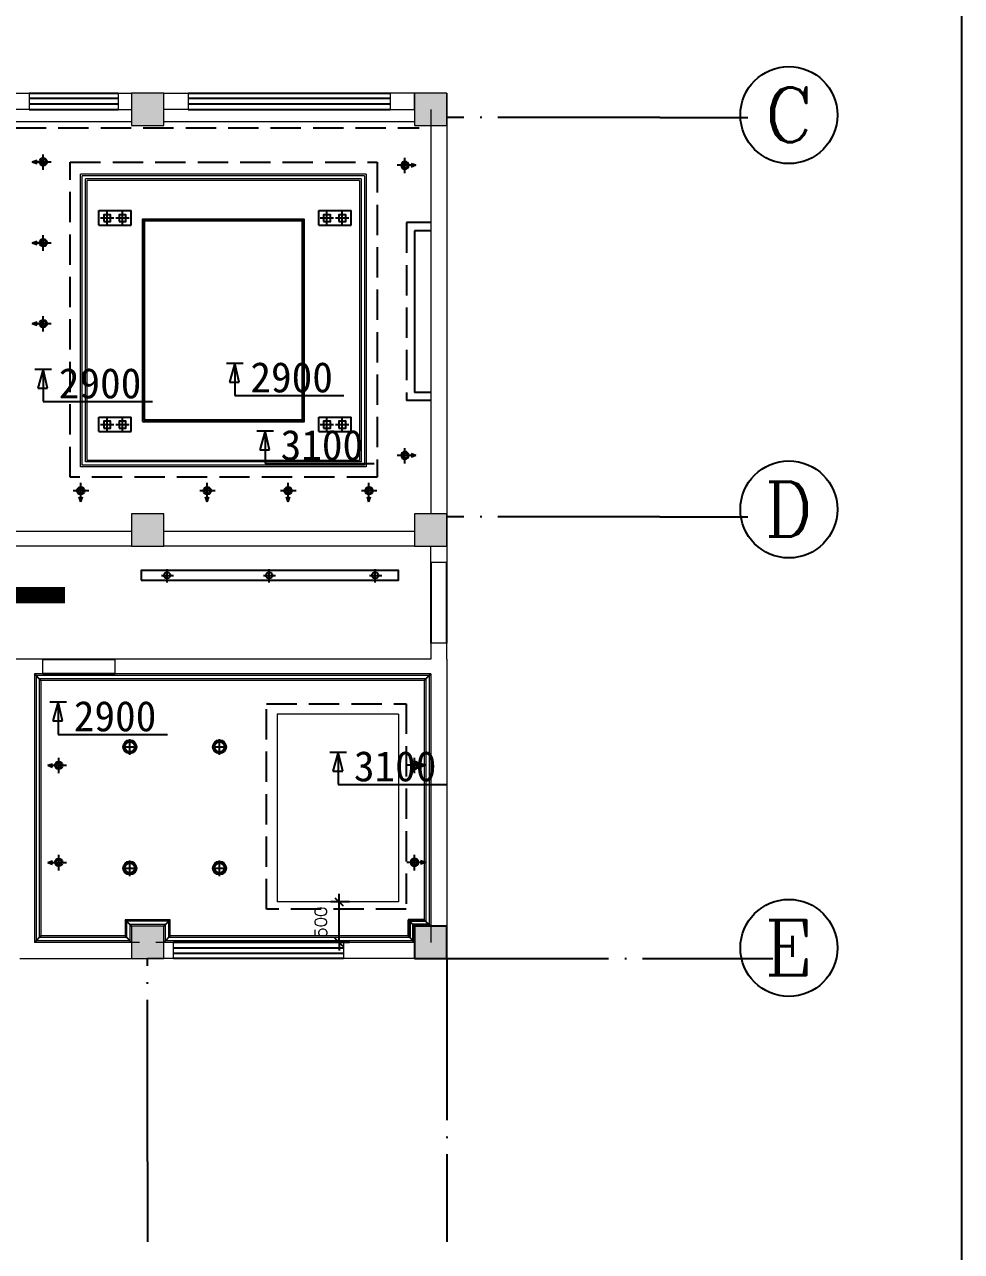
# Model space of a CAD drawing. Extents: x 1487452 to 1619693, y 165319 to 350168.
# Drawn here: x 1608107 to 1619693, y 236917 to 252088 of the extents above; entities that cross this region are included whole.
import ezdxf
from ezdxf.enums import TextEntityAlignment as Align

# ---------------------------------------------------------------- set-up
doc = ezdxf.new("R2010")
doc.units = 0
doc.header["$LTSCALE"] = 1000
doc.header["$MEASUREMENT"] = 0
doc.linetypes.add('DASH', pattern=[0.35, 0.25, -0.1])
doc.linetypes.add('DOTE', pattern=[2.42, 2, -0.2, 0.02, -0.2])
doc.layers.get('0').update_dxf_attribs({"linetype": 'CONTINUOUS'})
doc.layers.get('Defpoints').update_dxf_attribs({"linetype": 'CONTINUOUS'})
for name, color, linetype in [('AXIS', 3, 'CONTINUOUS'), ('AXIS_TEXT', 7, 'CONTINUOUS'), ('COLUMN', 9, 'CONTINUOUS'), ('Dim3', 30, 'CONTINUOUS'), ('DIME', 3, 'CONTINUOUS'), ('DOTE', 1, 'DOTE'), ('WALL', 4, 'CONTINUOUS'), ('WINDOW', 2, 'CONTINUOUS'), ('经济技术指标', 7, 'CONTINUOUS')]:
    doc.layers.add(name, color=color, linetype=linetype)
doc.styles.add('_TCH_AXIS', font='COMPLEX', dxfattribs={"bigfont": 'GBCBIG'})
doc.styles.add('_TCH_DIM', font='SIMPLEX', dxfattribs={"bigfont": 'GBCBIG'})
doc.styles.add('HZ', font='txt.shx', dxfattribs={"height": 3, "bigfont": 'hztxt.shx'})
doc.dimstyles.new('七墙', dxfattribs={"dimtxt": 150, "dimasz": 100, "dimexe": 250, "dimexo": 300, "dimgap": 150, "dimtad": 1, "dimdec": 0, "dimzin": 0, "dimdsep": 46, "dimtxsty": '_TCH_DIM', "dimblk": 'OBLIQUE', "dimcen": 0.09, "dimclrd": 3, "dimclre": 3, "dimclrt": 2, "dimadec": 1, "dimazin": 2, "dimtfac": 1, "dimtdec": 0, "dimtix": 1, "dimtmove": 2, "dimatfit": 3, "dimldrblk": 'OBLIQUE', "dimfxl": 1, "dimtolj": 1, "dimtzin": 0, "dimarcsym": 0})

# ---------------------------------------------------------------- blocks, each defined once
blk = doc.blocks.new('$TCHSYS$WIN2D')
for p, q in [((-0.5, 0.5), (0.5, 0.5)), ((0.5, 0.1667), (-0.5, 0.1667)), ((0.5, -0.1667), (-0.5, -0.1667)), ((-0.5, -0.5), (0.5, -0.5))]:
    blk.add_line(p, q)
blk = doc.blocks.new('kjdjhkhgfdgfd')
at = {"color": 251, "extrusion": (0, 0, -1)}
blk.add_ellipse((1091006, 399928), major_axis=(0.6, 47.4), ratio=1, start_param=4.699042, end_param=10.982227, dxfattribs=at)
at = {"color": 250, "extrusion": (0, 0, -1)}
blk.add_ellipse((1091006, 399928), major_axis=(-0.7, 33.2), ratio=1, start_param=-1.549954, end_param=4.733231, dxfattribs=at)
at = {"layer": 'DIME', "color": 250, "ltscale": 0.4}
for p, q in [((1090870, 399928), (1090930, 399949)), ((1090870, 399928), (1091102, 399928)), ((1090870, 399928), (1090930, 399908)), ((1091006, 400027), (1091006, 399836))]:
    blk.add_line(p, q, dxfattribs=at)
blk = doc.blocks.new('_Oblique')
at = {"color": 0, "linetype": 'ByBlock', "lineweight": -2}
blk.add_line((-0.5, -0.5), (0.5, 0.5), dxfattribs=at)
blk = doc.blocks.new('*D136')
at = {"layer": 'Defpoints', "color": 0, "linetype": 'Continuous', "transparency": 16777216}
for p in [(1611996, 241239), (1612224, 241239), (1612224, 240739)]:
    blk.add_point(p, dxfattribs=at)
at = {"layer": 'WALL', "color": 3, "linetype": 'Continuous', "lineweight": -2, "transparency": 16777216}
for p, q in [((1612124, 241239), (1611896, 241239)), ((1611996, 241239), (1611996, 241339)), ((1611996, 240739), (1611996, 241239)), ((1612124, 240739), (1611896, 240739)), ((1611996, 240739), (1611996, 240639))]:
    blk.add_line(p, q, dxfattribs=at)
at = {"layer": 'WALL', "color": 3, "linetype": 'Continuous', "lineweight": -2, "transparency": 16777216, "xscale": 100, "yscale": 100, "zscale": 100}
for p, rotation in [((1611996, 241239), 270), ((1611996, 240739), 90)]:
    blk.add_blockref('_Oblique', p, dxfattribs=dict(at, rotation=rotation))
at = {"layer": 'WALL', "color": 2, "linetype": 'Continuous', "transparency": 16777216, "insert": (1611771, 240989), "char_height": 150, "attachment_point": 5, "rotation": 90, "style": '_TCH_DIM'}
blk.add_mtext('\\A1;500', dxfattribs=at)

msp = doc.modelspace()

# ---------------------------------------------------------------- hatches: boundary and pattern name
at = {"lineweight": 13}
for points in [[(1609429.8, 250839.1), (1609829.8, 250839.1), (1609829.8, 251239.1), (1609429.8, 251239.1)], [(1612929.8, 250839.1), (1613329.8, 250839.1), (1613329.8, 251239.1), (1612929.8, 251239.1)], [(1609429.8, 245639.1), (1609829.8, 245639.1), (1609829.8, 246039.1), (1609429.8, 246039.1)], [(1612929.8, 245639.1), (1613329.8, 245639.1), (1613329.8, 246039.1), (1612929.8, 246039.1)], [(1609429.8, 240539.1), (1609829.8, 240539.1), (1609829.8, 240939.1), (1609429.8, 240939.1)], [(1612929.8, 240539.1), (1613329.8, 240539.1), (1613329.8, 240939.1), (1612929.8, 240939.1)]]:
    msp.add_hatch(color=256, dxfattribs=at).paths.add_polyline_path(points)

# ---------------------------------------------------------------- linework, layer by layer
at = {"color": 7}
msp.add_line((1619692.7, 269359.3), (1619692.7, 228955.2), dxfattribs=at)
at = {"lineweight": 13}
for p, q in [((1607580.1, 251239.1), (1608165.1, 251239.1)), ((1608165.1, 251239.1), (1608165.1, 251039.1)), ((1609264.8, 251239.1), (1609264.8, 251039.1)), ((1609264.8, 251239.1), (1609429.8, 251239.1)), ((1609829.8, 251239.1), (1609429.8, 251239.1)), ((1609429.8, 251239.1), (1609429.8, 250839.1)), ((1609829.8, 250839.1), (1609829.8, 251239.1)), ((1609829.8, 251239.1), (1610129.8, 251239.1)), ((1610129.8, 251239.1), (1610129.8, 251039.1)), ((1613329.8, 251239.1), (1612629.8, 251239.1)), ((1612629.8, 251239.1), (1612629.8, 251039.1)), ((1613329.8, 251239.1), (1612929.8, 251239.1)), ((1612929.8, 251239.1), (1612929.8, 250839.1)), ((1612929.8, 251039.1), (1612929.8, 251239.1)), ((1613329.8, 251239.1), (1613329.8, 245639.1)), ((1613329.8, 250839.1), (1613329.8, 251239.1)), ((1608165.1, 251039.1), (1608000.1, 251039.1)), ((1609264.8, 251039.1), (1609429.8, 251039.1)), ((1610129.8, 251039.1), (1609829.8, 251039.1)), ((1612629.8, 251039.1), (1612929.8, 251039.1)), ((1613129.8, 251039.1), (1613129.8, 246039.1)), ((1609429.8, 250839.1), (1609829.8, 250839.1)), ((1612929.8, 250839.1), (1613329.8, 250839.1)), ((1609829.8, 246039.1), (1609429.8, 246039.1)), ((1609429.8, 246039.1), (1609429.8, 245639.1)), ((1609829.8, 245639.1), (1609829.8, 246039.1)), ((1613329.8, 246039.1), (1612929.8, 246039.1)), ((1612929.8, 246039.1), (1612929.8, 245639.1)), ((1613329.8, 245639.1), (1613329.8, 246039.1)), ((1609429.8, 245819.1), (1608000.1, 245819.1)), ((1612929.8, 245819.1), (1609829.8, 245819.1)), ((1609429.8, 245639.1), (1607820.1, 245639.1)), ((1609429.8, 245639.1), (1609829.8, 245639.1)), ((1612929.8, 245639.1), (1609829.8, 245639.1)), ((1612929.8, 245639.1), (1613329.8, 245639.1)), ((1613129.8, 245439.1), (1613129.8, 245639.1)), ((1613329.8, 245639.1), (1613329.8, 245439.1)), ((1613129.8, 245439.1), (1613329.8, 245439.1)), ((1613129.8, 244439.1), (1613129.8, 244239.1)), ((1613329.8, 244439.1), (1613129.8, 244439.1)), ((1613329.8, 244239.1), (1613329.8, 244439.1)), ((1608329.8, 244239.1), (1607949.8, 244239.1)), ((1608329.8, 244239.1), (1608329.8, 244059.1)), ((1609229.8, 244059.1), (1609229.8, 244239.1)), ((1613129.8, 244239.1), (1609229.8, 244239.1)), ((1613329.8, 244239.1), (1613329.8, 240739.1)), ((1608329.8, 244059.1), (1608229.8, 244059.1)), ((1608229.8, 244059.1), (1608229.8, 240739.1)), ((1613129.8, 244059.1), (1609229.8, 244059.1)), ((1613129.8, 244059.1), (1613129.8, 243539.1)), ((1613129.8, 244059.1), (1613129.8, 240739.1)), ((1609829.8, 240939.1), (1609429.8, 240939.1)), ((1609429.8, 240939.1), (1609429.8, 240539.1)), ((1609829.8, 240539.1), (1609829.8, 240939.1)), ((1613329.8, 240939.1), (1612929.8, 240939.1)), ((1613329.8, 240539.1), (1613329.8, 240939.1)), ((1609529.8, 240739.1), (1608229.8, 240739.1)), ((1609949.8, 240739.1), (1609729.8, 240739.1)), ((1609949.8, 240539.1), (1609949.8, 240739.1)), ((1612929.8, 240739.1), (1612049.8, 240739.1)), ((1612049.8, 240739.1), (1612049.8, 240539.1)), ((1608049.8, 240539.1), (1609629.8, 240539.1)), ((1609429.8, 240539.1), (1609829.8, 240539.1)), ((1609949.8, 240539.1), (1609629.8, 240539.1)), ((1612929.8, 240539.1), (1612049.8, 240539.1)), ((1612929.8, 240539.1), (1613329.8, 240539.1))]:
    msp.add_line(p, q, dxfattribs=at)
at = {"color": 251, "lineweight": 13}
for p, q in [((1608000.1, 250889.1), (1609429.8, 250889.1)), ((1609829.8, 250889.1), (1612929.8, 250889.1)), ((1608800.1, 246619.1), (1608800.1, 250239.1)), ((1612329.8, 250239.1), (1608800.1, 250239.1)), ((1612329.8, 250239.1), (1612329.8, 246619.1)), ((1612249.8, 250159.1), (1608880.1, 250159.1)), ((1608880.1, 246699.1), (1608880.1, 250159.1)), ((1612249.8, 250159.1), (1612249.8, 246699.1)), ((1612249.8, 246699.1), (1608880.1, 246699.1)), ((1612329.8, 246619.1), (1608800.1, 246619.1)), ((1613049.8, 243979.1), (1608309.8, 243979.1)), ((1608309.8, 243979.1), (1608309.8, 240819.1)), ((1613049.8, 243979.1), (1613049.8, 241019.1)), ((1611229.8, 243559.1), (1611229.8, 241239.1)), ((1612729.8, 243559.1), (1611229.8, 243559.1)), ((1612729.8, 243559.1), (1612729.8, 241239.1)), ((1612729.8, 241239.1), (1611229.8, 241239.1)), ((1609909.8, 241019.1), (1609349.8, 241019.1)), ((1609349.8, 241019.1), (1609349.8, 240819.1)), ((1609909.8, 240819.1), (1609909.8, 241019.1)), ((1609349.8, 240819.1), (1608309.8, 240819.1)), ((1612849.8, 240819.1), (1609909.8, 240819.1))]:
    msp.add_line(p, q, dxfattribs=at)
at = {"color": 250, "lineweight": 13}
for p, q in [((1608820.1, 246639.1), (1608820.1, 250219.1)), ((1612309.8, 250219.1), (1608820.1, 250219.1)), ((1612309.8, 250219.1), (1612309.8, 246639.1)), ((1608860.1, 246679.1), (1608860.1, 250179.1)), ((1612269.8, 250179.1), (1608860.1, 250179.1)), ((1612269.8, 250179.1), (1612269.8, 246679.1)), ((1612309.8, 246639.1), (1608820.1, 246639.1)), ((1612269.8, 246679.1), (1608860.1, 246679.1)), ((1608249.8, 244039.1), (1608249.8, 240759.1)), ((1613109.8, 244039.1), (1608249.8, 244039.1)), ((1608289.8, 243999.1), (1608289.8, 240799.1)), ((1613069.8, 243999.1), (1608289.8, 243999.1)), ((1613069.8, 243999.1), (1613069.8, 240999.1)), ((1613109.8, 244039.1), (1613109.8, 240959.1)), ((1609369.8, 240999.1), (1609369.8, 240799.1)), ((1609889.8, 240999.1), (1609369.8, 240999.1)), ((1609409.8, 240959.1), (1609409.8, 240759.1)), ((1609849.8, 240959.1), (1609409.8, 240959.1)), ((1609849.8, 240759.1), (1609849.8, 240959.1)), ((1609889.8, 240799.1), (1609889.8, 240999.1)), ((1609369.8, 240799.1), (1608289.8, 240799.1)), ((1612869.8, 240799.1), (1609889.8, 240799.1)), ((1609409.8, 240759.1), (1608249.8, 240759.1)), ((1612909.8, 240759.1), (1609849.8, 240759.1))]:
    msp.add_line(p, q, dxfattribs=at)
at = {"color": 1}
for p, q in [((1608235.3, 247828.2), (1608441.8, 247828.2)), ((1608338.6, 247828.2), (1608272.4, 247593)), ((1608338.6, 247828.2), (1608338.6, 247427)), ((1608392.9, 247593), (1608338.6, 247828.2)), ((1610603.8, 247902.2), (1610810.4, 247902.2)), ((1610707.1, 247902.2), (1610640.9, 247667)), ((1610707.1, 247902.2), (1610707.1, 247501)), ((1610761.4, 247667), (1610707.1, 247902.2)), ((1610640.9, 247667), (1610761.4, 247667)), ((1608272.4, 247593), (1608392.9, 247593)), ((1610707.1, 247501), (1612056.9, 247501)), ((1608338.6, 247427), (1609688.3, 247427)), ((1610977.8, 247063.3), (1611184.3, 247063.3)), ((1611081, 247063.3), (1611014.9, 246828.1)), ((1611081, 247063.3), (1611081, 246662.1)), ((1611135.4, 246828.1), (1611081, 247063.3)), ((1611014.9, 246828.1), (1611135.4, 246828.1)), ((1611081, 246662.1), (1612430.8, 246662.1)), ((1608420.6, 243711.5), (1608627.2, 243711.5)), ((1608523.9, 243711.5), (1608457.8, 243476.3)), ((1608523.9, 243711.5), (1608523.9, 243310.3)), ((1608578.3, 243476.3), (1608523.9, 243711.5)), ((1608457.8, 243476.3), (1608578.3, 243476.3)), ((1608523.9, 243310.3), (1609873.7, 243310.3)), ((1611883.6, 243092.1), (1612090.2, 243092.1)), ((1611986.9, 243092.1), (1611920.7, 242856.9)), ((1611986.9, 243092.1), (1611986.9, 242690.9)), ((1612041.3, 242856.9), (1611986.9, 243092.1)), ((1611920.7, 242856.9), (1612041.3, 242856.9)), ((1611986.9, 242690.9), (1613336.7, 242690.9))]:
    msp.add_line(p, q, dxfattribs=at)
at = {"layer": 'AXIS', "linetype": 'Continuous'}
for p, q in [((1615961.4, 250939.1), (1617051.9, 250939.1)), ((1615961.4, 245999.1), (1617051.9, 245999.1)), ((1615961.4, 240539.1), (1617051.9, 240539.1)), ((1616713.8, 240539.1), (1617360.1, 240539.1))]:
    msp.add_line(p, q, dxfattribs=at)
for centre in [(1617558.6, 250968.8), (1617558.6, 246092.6), (1617558.6, 240670.3)]:
    msp.add_circle(centre, 600, dxfattribs=at)
at = {"layer": 'COLUMN', "color": 251, "linetype": 'Continuous'}
for p, q in [((1613049.8, 241019.1), (1612849.8, 241019.1)), ((1612849.8, 241019.1), (1612849.8, 240819.1))]:
    msp.add_line(p, q, dxfattribs=at)
at = {"layer": 'COLUMN', "color": 250, "linetype": 'Continuous'}
for p, q in [((1613069.8, 240999.1), (1612869.8, 240999.1)), ((1612869.8, 240999.1), (1612869.8, 240799.1)), ((1613109.8, 240959.1), (1612909.8, 240959.1)), ((1612909.8, 240959.1), (1612909.8, 240759.1))]:
    msp.add_line(p, q, dxfattribs=at)
at = {"layer": 'COLUMN', "color": 0, "linetype": 'Continuous'}
msp.add_lwpolyline([(1612929.8, 240539.1), (1613329.8, 240539.1), (1613329.8, 240939.1), (1612929.8, 240939.1)], close=True, dxfattribs=at)
at = {"layer": 'Dim3', "color": 251, "ltscale": 0.4}
for p, q in [((1613129.8, 243579.1), (1613129.8, 243579.1)), ((1608229.8, 243319.1), (1608229.8, 243319.1)), ((1613129.8, 243319.1), (1613129.8, 243319.1))]:
    msp.add_line(p, q, dxfattribs=at)
at = {"layer": 'DIME', "color": 2, "ltscale": 0.4}
for p, q in [((1608165.1, 251239.1), (1609264.8, 251239.1)), ((1609264.8, 251172.4), (1608165.1, 251172.4)), ((1609264.8, 251105.7), (1608165.1, 251105.7)), ((1610129.8, 251239.1), (1612629.8, 251239.1)), ((1612629.8, 251172.4), (1610129.8, 251172.4)), ((1612629.8, 251105.7), (1610129.8, 251105.7)), ((1608165.1, 251039.1), (1609264.8, 251039.1)), ((1610129.8, 251039.1), (1612629.8, 251039.1))]:
    msp.add_line(p, q, dxfattribs=at)
at = {"layer": 'DIME', "color": 250, "linetype": 'DASH', "ltscale": 1.5}
for p, q in [((1608000.1, 250811.4), (1612986.8, 250811.4)), ((1612829.8, 249639.1), (1612829.8, 247439.1)), ((1613129.8, 249639.1), (1612829.8, 249639.1)), ((1613129.8, 247439.1), (1612829.8, 247439.1))]:
    msp.add_line(p, q, dxfattribs=at)
at = {"layer": 'DIME', "color": 251, "ltscale": 0.4}
for p, q in [((1613129.8, 249539.1), (1612929.8, 249539.1)), ((1612929.8, 249539.1), (1612929.8, 247539.1)), ((1613129.8, 247539.1), (1612929.8, 247539.1)), ((1613129.8, 245439.1), (1613129.8, 244439.1)), ((1613329.8, 244439.1), (1613329.8, 245439.1)), ((1608329.8, 244239.1), (1609229.8, 244239.1)), ((1609229.8, 244059.1), (1608329.8, 244059.1))]:
    msp.add_line(p, q, dxfattribs=at)
at = {"layer": 'DIME', "color": 250, "ltscale": 0.4}
for p, q in [((1609869.5, 245188.1), (1609869.5, 245354.9)), ((1611131.7, 245188.1), (1611131.7, 245354.9)), ((1612444, 245188.1), (1612444, 245354.9)), ((1609800.2, 245277.4), (1609949.3, 245277.4)), ((1611062.4, 245277.4), (1611211.4, 245277.4)), ((1612374.7, 245277.4), (1612523.8, 245277.4)), ((1608309.8, 243979.1), (1608229.8, 244059.1)), ((1613049.8, 243979.1), (1613129.8, 244059.1)), ((1609409.5, 243058.8), (1609409.5, 243251.8)), ((1610518, 243058.8), (1610518, 243251.8)), ((1609321.2, 243158.1), (1609501.6, 243158.1)), ((1610429.7, 243158.1), (1610610.1, 243158.1)), ((1609409.5, 241558.8), (1609409.5, 241751.8)), ((1610518, 241558.8), (1610518, 241751.8)), ((1609321.2, 241658.1), (1609501.6, 241658.1)), ((1610429.7, 241658.1), (1610610.1, 241658.1)), ((1609429.8, 240939.1), (1609349.8, 241019.1)), ((1609829.8, 240939.1), (1609909.8, 241019.1)), ((1612849.8, 241019.1), (1612929.8, 240939.1)), ((1613049.8, 241019.1), (1613129.8, 240939.1)), ((1608309.8, 240819.1), (1608229.8, 240739.1)), ((1609349.8, 240819.1), (1609429.8, 240739.1)), ((1609909.8, 240819.1), (1609829.8, 240739.1)), ((1612849.8, 240819.1), (1612929.8, 240739.1))]:
    msp.add_line(p, q, dxfattribs=at)
at = {"layer": 'DIME', "color": 250, "linetype": 'DASH', "ltscale": 1.5}
for points in [[(1608673.4, 250385.6), (1612466.2, 250385.6), (1612466.2, 246493.3), (1608673.4, 246493.3)], [(1611099.6, 243690.5), (1612826.5, 243690.5), (1612826.5, 241148.2), (1611099.6, 241148.2)]]:
    msp.add_lwpolyline(points, close=True, dxfattribs=at)
at = {"layer": 'DIME', "color": 251, "ltscale": 0.4}
for points in [[(1609565.1, 247179.1), (1611565.1, 247179.1), (1611565.1, 249679.1), (1609565.1, 249679.1)], [(1609585.1, 247199.1), (1611545.1, 247199.1), (1611545.1, 249659.1), (1609585.1, 249659.1)], [(1609550.6, 245219.1), (1612730.1, 245219.1), (1612730.1, 245339.1), (1609550.6, 245339.1)]]:
    msp.add_lwpolyline(points, close=True, dxfattribs=at)
at = {"layer": 'DIME', "color": 4, "ltscale": 0.4, "const_width": 200}
for points in [[(1608607, 245031.3), (1596897.1, 245031.3), (1596897.1, 248619.6), (1574915.6, 248619.6)], [(1608506.5, 245031.3), (1608506.5, 245031.3)]]:
    msp.add_lwpolyline(points, dxfattribs=at)
at = {"layer": 'DIME', "color": 250, "ltscale": 0.4}
for centre, radius in [((1609869.5, 245277.4), 40), ((1611131.7, 245277.4), 40), ((1612444, 245277.4), 40), ((1609409.5, 243158.1), 61.9), ((1610518, 243158.1), 61.9), ((1609409.5, 241658.1), 61.9), ((1610518, 241658.1), 61.9)]:
    msp.add_circle(centre, radius, dxfattribs=at)
at = {"layer": 'DIME', "color": 251, "ltscale": 0.4}
for centre in [(1609409.5, 243158.1), (1610518, 243158.1), (1609409.5, 241658.1), (1610518, 241658.1)]:
    msp.add_circle(centre, 81.9, dxfattribs=at)
at = {"layer": 'DOTE', "linetype": 'DOTE'}
for p, q in [((1615961.4, 250939.1), (1613329.8, 250939.1)), ((1615961.4, 245999.1), (1613329.8, 245999.1)), ((1609629.8, 238028.1), (1609629.8, 240539.1)), ((1613329.8, 240539.1), (1615961.4, 240539.1)), ((1613329.8, 240539.1), (1613329.8, 238028.1))]:
    msp.add_line(p, q, dxfattribs=at)
at = {"layer": 'DOTE', "color": 3, "linetype": 'DOTE'}
for p, q in [((1609629.8, 238028.1), (1609629.8, 237034.8)), ((1613329.8, 238028.1), (1613329.8, 237034.8))]:
    msp.add_line(p, q, dxfattribs=at)
at = {"layer": '经济技术指标', "color": 251}
for p, q in [((1609027.3, 249607.9), (1609027.3, 249787.9)), ((1609027.3, 249787.9), (1609427.3, 249787.9)), ((1609427.3, 249607.9), (1609427.3, 249787.9)), ((1611746.5, 249607.9), (1611746.5, 249787.9)), ((1611746.5, 249787.9), (1612146.5, 249787.9)), ((1612146.5, 249607.9), (1612146.5, 249787.9)), ((1609027.3, 249607.9), (1609427.3, 249607.9)), ((1611746.5, 249607.9), (1612146.5, 249607.9)), ((1609027.3, 247054.4), (1609027.3, 247234.4)), ((1609027.3, 247234.4), (1609427.3, 247234.4)), ((1609427.3, 247054.4), (1609427.3, 247234.4)), ((1611746.5, 247054.4), (1611746.5, 247234.4)), ((1611746.5, 247234.4), (1612146.5, 247234.4)), ((1612146.5, 247054.4), (1612146.5, 247234.4)), ((1609027.3, 247054.4), (1609427.3, 247054.4)), ((1611746.5, 247054.4), (1612146.5, 247054.4))]:
    msp.add_line(p, q, dxfattribs=at)
at = {"layer": '经济技术指标', "color": 250}
for p, q in [((1609128.2, 249614.6), (1609128.2, 249779.3)), ((1609317.8, 249614.6), (1609317.8, 249779.3)), ((1611847.3, 249614.6), (1611847.3, 249779.3)), ((1612036.9, 249614.6), (1612036.9, 249779.3)), ((1609210.2, 249694), (1609045.4, 249694)), ((1609399.8, 249694), (1609235, 249694)), ((1611929.3, 249694), (1611764.5, 249694)), ((1612118.9, 249694), (1611954.1, 249694)), ((1609128.2, 247061.1), (1609128.2, 247225.8)), ((1609317.8, 247061.1), (1609317.8, 247225.8)), ((1611847.3, 247061.1), (1611847.3, 247225.8)), ((1612036.9, 247061.1), (1612036.9, 247225.8)), ((1609210.2, 247140.6), (1609045.4, 247140.6)), ((1609399.8, 247140.6), (1609235, 247140.6)), ((1611929.3, 247140.6), (1611764.5, 247140.6)), ((1612118.9, 247140.6), (1611954.1, 247140.6))]:
    msp.add_line(p, q, dxfattribs=at)
for points in [[(1609086.2, 249652), (1609170.2, 249652), (1609170.2, 249736), (1609086.2, 249736)], [(1609275.8, 249652), (1609359.8, 249652), (1609359.8, 249736), (1609275.8, 249736)], [(1611805.3, 249652), (1611889.3, 249652), (1611889.3, 249736), (1611805.3, 249736)], [(1611994.9, 249652), (1612078.9, 249652), (1612078.9, 249736), (1611994.9, 249736)], [(1609086.2, 247098.6), (1609170.2, 247098.6), (1609170.2, 247182.6), (1609086.2, 247182.6)], [(1609275.8, 247098.6), (1609359.8, 247098.6), (1609359.8, 247182.6), (1609275.8, 247182.6)], [(1611805.3, 247098.6), (1611889.3, 247098.6), (1611889.3, 247182.6), (1611805.3, 247182.6)], [(1611994.9, 247098.6), (1612078.9, 247098.6), (1612078.9, 247182.6), (1611994.9, 247182.6)]]:
    msp.add_lwpolyline(points, close=True, dxfattribs=at)

# ---------------------------------------------------------------- block references
at = {"layer": 'DIME', "color": 250, "xscale": -1}
for p, rotation in [((517333.1, 650318.5), 180), ((517333.1, 649318.5), 180), ((517333.1, 648318.5), 180), ((1208874.5, -844682.3), 270), ((1210438.4, -844682.3), 270), ((1211438.4, -844682.3), 270), ((1212438.4, -844682.3), 270), ((517524.1, 642856.4), 180), ((517524.1, 641656.4), 180)]:
    msp.add_blockref('kjdjhkhgfdgfd', p, dxfattribs=dict(at, rotation=rotation))
at = {"layer": 'DIME', "color": 250, "rotation": 180}
for p in [(2703817.2, 650275.6), (2703817.2, 646688), (2703935.5, 642856.4), (2703935.5, 641656.4)]:
    msp.add_blockref('kjdjhkhgfdgfd', p, dxfattribs=at)
at = {"layer": 'WINDOW', "linetype": 'Continuous', "xscale": 2100, "yscale": -200, "zscale": 2100, "rotation": 180}
msp.add_blockref('$TCHSYS$WIN2D', (1610999.8, 240639.1), dxfattribs=at)

# ---------------------------------------------------------------- texts
at = {"color": 1, "char_height": 375, "width": 4080, "attachment_point": 1, "style": 'HZ'}
for s, insert in [('\\pt2250;{\\fSimSun|b0|i0|c134|p2;2900}', (1610900, 247915)), ('\\pt2250;{\\fSimSun|b0|i0|c134|p2;2900}', (1608531.5, 247841.1)), ('\\pt2250;{\\fSimSun|b0|i0|c134|p2;3100}', (1611274, 247076.2)), ('\\pt2836.96;{\\fSimSun|b0|i0|c134|p2;2900}', (1608716.9, 243724.3)), ('\\pt2836.96;{\\fSimSun|b0|i0|c134|p2;3100}', (1612179.9, 243105))]:
    msp.add_mtext(s, dxfattribs=dict(at, insert=insert))
at = {"layer": 'AXIS_TEXT', "color": 2, "linetype": 'Continuous', "style": '_TCH_AXIS'}
for tag, width, p, p2 in [('C', 1.237437, (1617258.6, 250632.8), (1617858.6, 250632.8)), ('D', 1.091856, (1617258.6, 245756.6), (1617858.6, 245756.6)), ('E', 1.160097, (1617258.6, 240334.3), (1617858.6, 240334.3))]:
    msp.add_attdef(tag, text='', height=678.8, dxfattribs=dict(at, width=width)).set_placement(p, p2, align=Align.FIT)

# ---------------------------------------------------------------- dimensions: what is measured, and where the dimension line sits
at = {"layer": 'WALL', "linetype": 'Continuous'}
dim = msp.add_linear_dim(base=(1611995.9, 241239.1), p1=(1612224.2, 240739.1), p2=(1612224.2, 241239.1), angle=90, dimstyle='七墙', override={"dimexe": 100, "dimexo": 100}, dxfattribs=at)
dim.commit()
dim.dimension.update_dxf_attribs({"geometry": '*D136', "text_midpoint": (1611770.9, 240989.1)})

doc.saveas('drawing.dxf')
